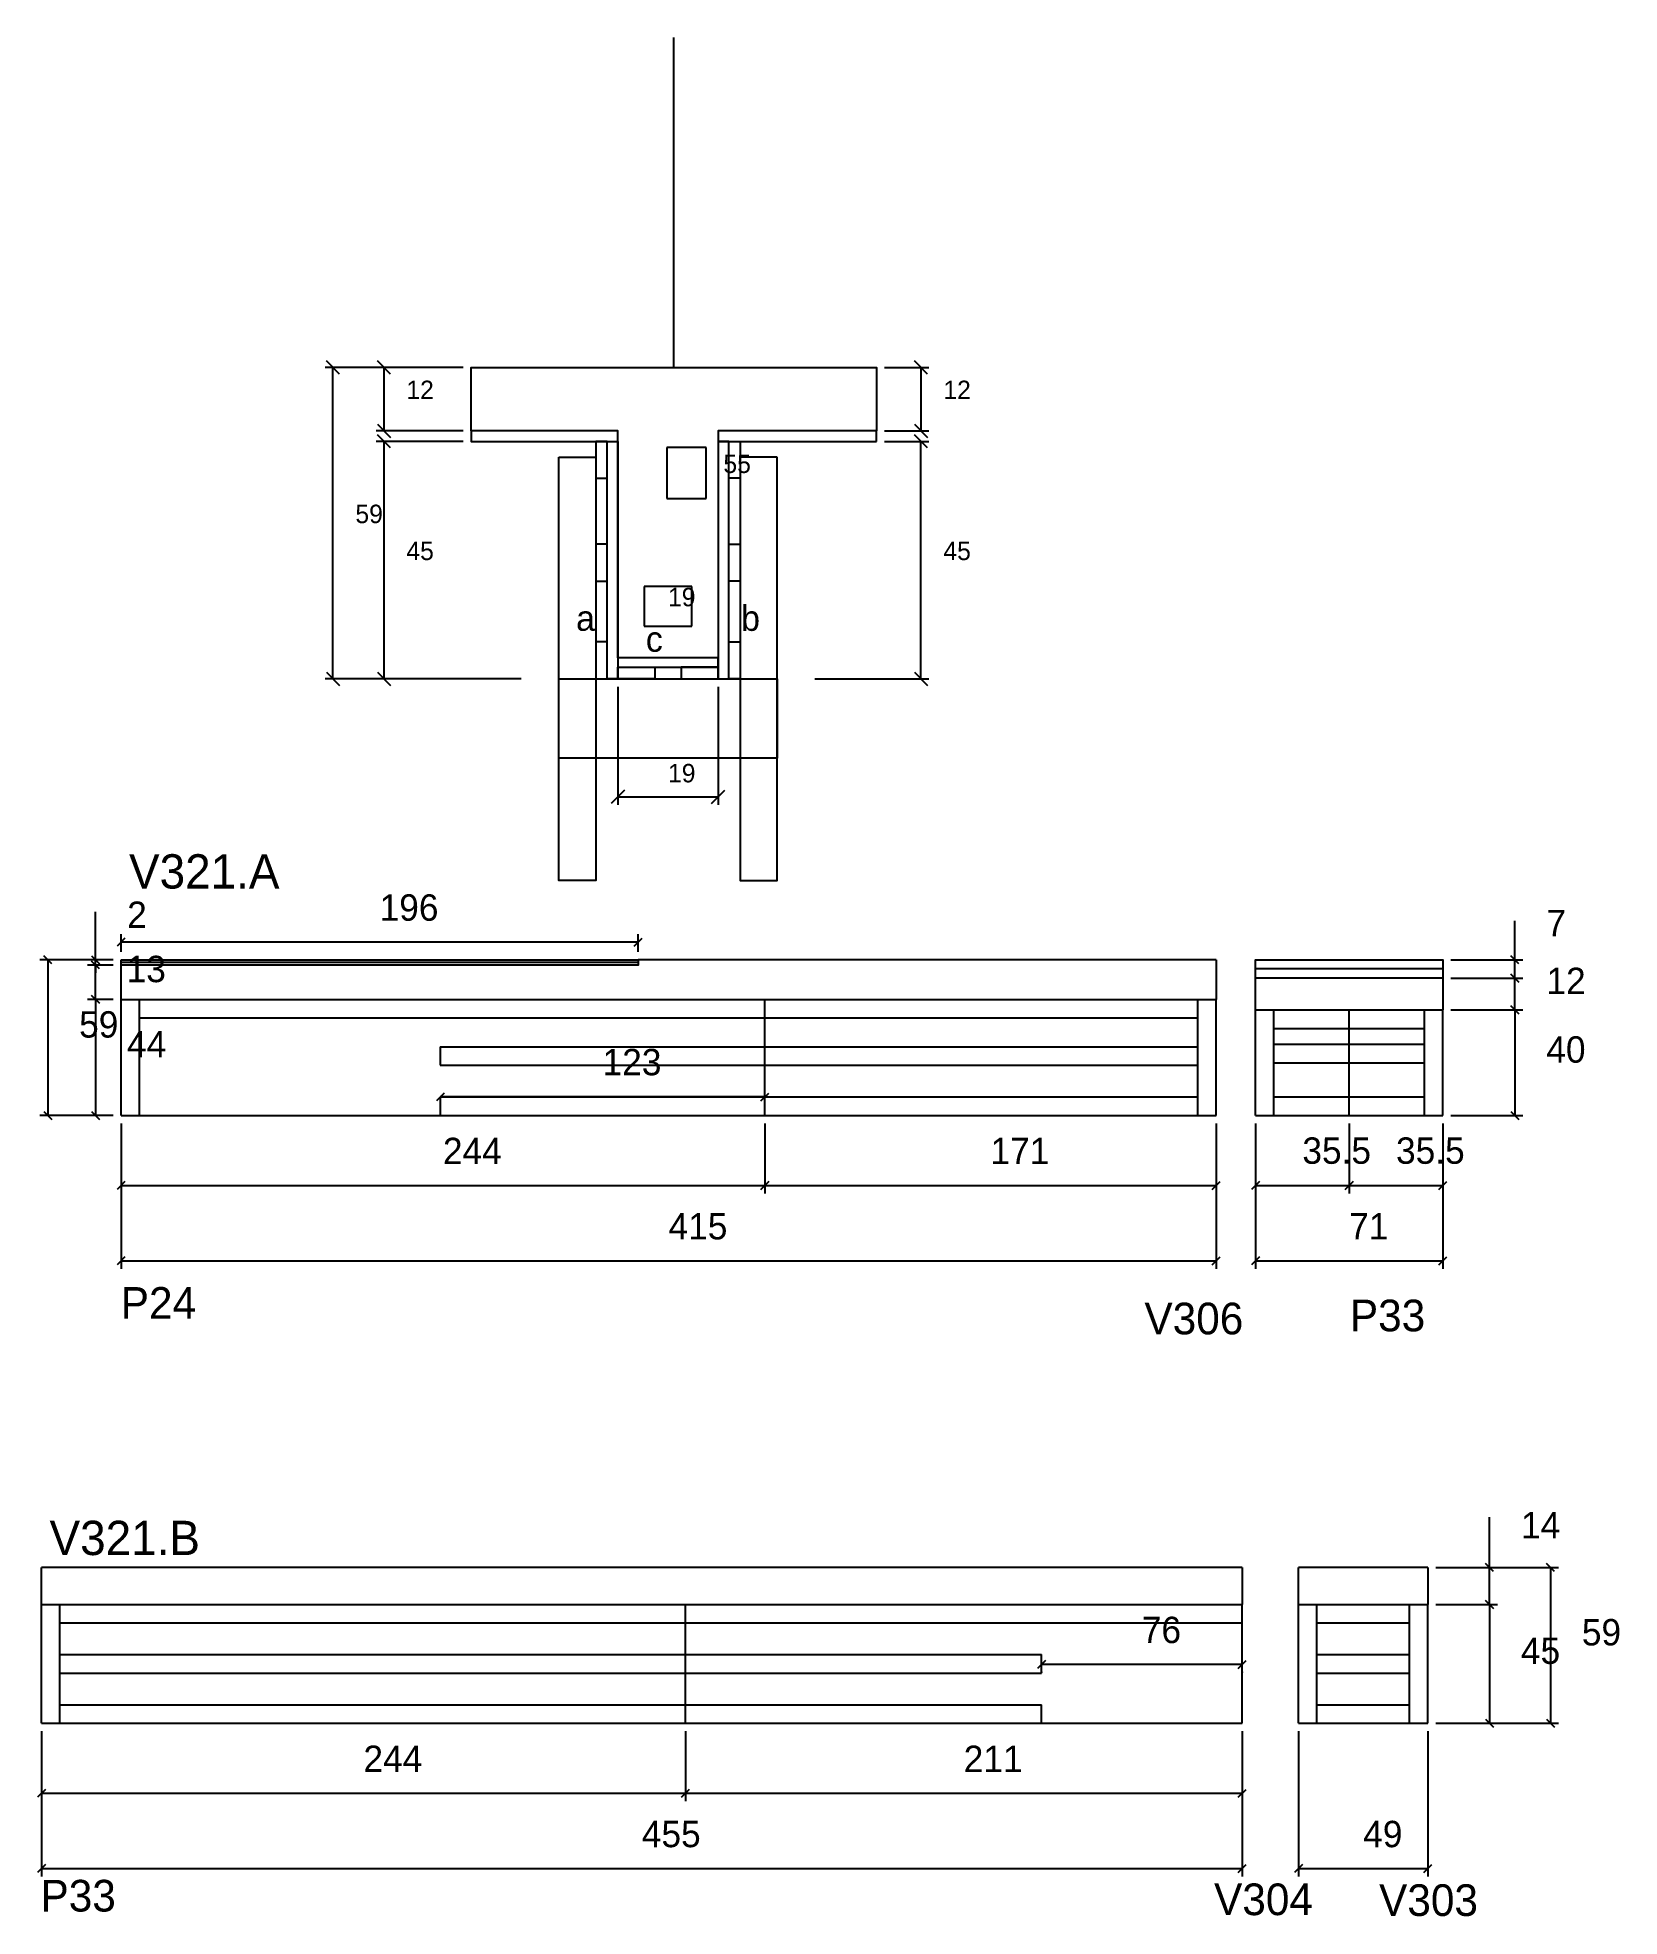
# Model space of a CAD drawing. Header units: metres. Extents: x 6797 to 7397, y 3017 to 3729.
import ezdxf

# ---------------------------------------------------------------- set-up
doc = ezdxf.new("R2010")
doc.units = ezdxf.units.M

msp = doc.modelspace()

# ---------------------------------------------------------------- linework, layer by layer
at = {"layer": 'CONCRETO', "color": 251}
msp.add_lwpolyline([(6961.41, 3579.52), (6961.41, 3603.52), (7115.01, 3603.52), (7115.01, 3579.52), (7055.01, 3579.52), (7055.01, 3493.52), (7017.01, 3493.52), (7017.01, 3579.52), (6961.41, 3579.52)], dxfattribs=at)
at = {"layer": 'COTA', "color": 4}
for p, q in [((6958.41, 3603.52), (6906.03, 3603.52)), ((6909.03, 3485.52), (6909.03, 3603.52)), ((6958.41, 3603.52), (6925.35, 3603.52)), ((6928.35, 3603.52), (6928.35, 3579.52)), ((7118.01, 3603.52), (7134.88, 3603.52)), ((7131.88, 3603.52), (7131.88, 3579.52)), ((6958.41, 3579.52), (6925.35, 3579.52)), ((6958.41, 3575.52), (6925.35, 3575.52)), ((6928.35, 3575.52), (6928.35, 3485.52)), ((7118.01, 3579.52), (7134.88, 3579.52)), ((7118.01, 3575.52), (7134.88, 3575.52)), ((7131.88, 3485.52), (7131.88, 3575.52)), ((6980.41, 3485.52), (6906.03, 3485.52)), ((6980.41, 3485.52), (6925.35, 3485.52)), ((7017.01, 3482.52), (7017.01, 3437.79)), ((7055.01, 3482.52), (7055.01, 3437.79)), ((7091.61, 3485.52), (7134.88, 3485.52)), ((7017.01, 3440.79), (7055.01, 3440.79)), ((6819.04, 3379.07), (6819.04, 3397.18)), ((7356.99, 3379.07), (7356.99, 3393.8)), ((6828.71, 3382.07), (6828.71, 3388.73)), ((7024.71, 3385.73), (6828.71, 3385.73)), ((7024.71, 3382.07), (7024.71, 3388.73)), ((6825.71, 3379.07), (6797.95, 3379.07)), ((6800.95, 3379.07), (6800.95, 3320.07)), ((6825.71, 3379.07), (6816.04, 3379.07)), ((6825.71, 3377.07), (6816.04, 3377.07)), ((6825.71, 3377.07), (6816.04, 3377.07)), ((6819.04, 3377.07), (6819.04, 3379.07)), ((6819.04, 3377.07), (6819.04, 3374.07)), ((6819.04, 3364.07), (6819.04, 3377.07)), ((7332.67, 3379.07), (7359.99, 3379.07)), ((7356.99, 3372.07), (7356.99, 3379.07)), ((7332.67, 3372.07), (7359.99, 3372.07)), ((7332.67, 3372.07), (7359.99, 3372.07)), ((7356.99, 3360.07), (7356.99, 3372.07)), ((6825.71, 3364.07), (6816.04, 3364.07)), ((6825.71, 3364.07), (6816.04, 3364.07)), ((6819.04, 3364.07), (6819.04, 3320.07)), ((7332.67, 3360.07), (7359.99, 3360.07)), ((7332.67, 3360.07), (7359.99, 3360.07)), ((7356.99, 3360.07), (7356.99, 3320.07)), ((7072.71, 3327.07), (6949.71, 3327.07)), ((6825.71, 3320.07), (6797.95, 3320.07)), ((6825.71, 3320.07), (6816.04, 3320.07)), ((7332.67, 3320.07), (7359.99, 3320.07)), ((6828.71, 3317.07), (6828.71, 3262)), ((6828.71, 3317.07), (6828.71, 3290.53)), ((7072.71, 3317.07), (7072.71, 3290.53)), ((7072.71, 3317.07), (7072.71, 3290.53)), ((7243.71, 3317.07), (7243.71, 3262)), ((7243.71, 3317.07), (7243.71, 3290.53)), ((7258.67, 3317.07), (7258.67, 3262)), ((7258.67, 3317.07), (7258.67, 3290.53)), ((7294.17, 3317.07), (7294.17, 3290.53)), ((7294.17, 3317.07), (7294.17, 3290.53)), ((7329.67, 3317.07), (7329.67, 3262)), ((7329.67, 3317.07), (7329.67, 3290.53)), ((6828.71, 3293.53), (7072.71, 3293.53)), ((7072.71, 3293.53), (7243.71, 3293.53)), ((7258.67, 3293.53), (7294.17, 3293.53)), ((7294.17, 3293.53), (7329.67, 3293.53)), ((6828.71, 3265), (7243.71, 3265)), ((7258.67, 3265), (7329.67, 3265)), ((7347.36, 3148.74), (7347.36, 3167.86)), ((7326.98, 3148.74), (7373.49, 3148.74)), ((7326.98, 3148.74), (7350.36, 3148.74)), ((7347.36, 3134.74), (7347.36, 3148.74)), ((7370.49, 3148.74), (7370.49, 3089.74)), ((7326.98, 3134.74), (7350.36, 3134.74)), ((7326.98, 3134.74), (7350.36, 3134.74)), ((7347.36, 3134.74), (7347.36, 3089.74)), ((7253.58, 3112.02), (7177.58, 3112.02)), ((7177.58, 3109.24), (7177.58, 3109.02)), ((7253.58, 3109.24), (7253.58, 3109.02)), ((6798.58, 3086.74), (6798.58, 3031.67)), ((6798.58, 3086.74), (6798.58, 3060.2)), ((7042.58, 3086.74), (7042.58, 3060.2)), ((7042.58, 3086.74), (7042.58, 3060.2)), ((7253.58, 3086.74), (7253.58, 3031.67)), ((7253.58, 3086.74), (7253.58, 3060.2)), ((7274.98, 3086.74), (7274.98, 3031.67)), ((7323.98, 3086.74), (7323.98, 3031.67)), ((7326.98, 3089.74), (7373.49, 3089.74)), ((7326.98, 3089.74), (7350.36, 3089.74)), ((6798.58, 3063.2), (7042.58, 3063.2)), ((7042.58, 3063.2), (7253.58, 3063.2)), ((6798.58, 3034.67), (7253.58, 3034.67)), ((7274.98, 3034.67), (7323.98, 3034.67))]:
    msp.add_line(p, q, dxfattribs=at)
at = {"layer": 'COTA'}
for p, q in [((6830.21, 3387.23), (6827.21, 3384.23)), ((7023.21, 3384.23), (7026.21, 3387.23)), ((6802.45, 3377.57), (6799.45, 3380.57)), ((6817.54, 3380.57), (6820.54, 3377.57)), ((6820.54, 3375.57), (6817.54, 3378.57)), ((6820.54, 3375.57), (6817.54, 3378.57)), ((7358.49, 3377.57), (7355.49, 3380.57)), ((7355.49, 3373.57), (7358.49, 3370.57)), ((7358.49, 3370.57), (7355.49, 3373.57)), ((6820.54, 3362.57), (6817.54, 3365.57)), ((6817.54, 3365.57), (6820.54, 3362.57)), ((7355.49, 3361.57), (7358.49, 3358.57)), ((7358.49, 3358.57), (7355.49, 3361.57)), ((6951.21, 3328.57), (6948.21, 3325.57)), ((7071.21, 3325.57), (7074.21, 3328.57)), ((6799.45, 3321.57), (6802.45, 3318.57)), ((6817.54, 3321.57), (6820.54, 3318.57)), ((7355.49, 3321.57), (7358.49, 3318.57)), ((6830.21, 3295.03), (6827.21, 3292.03)), ((7074.21, 3295.03), (7071.21, 3292.03)), ((7071.21, 3292.03), (7074.21, 3295.03)), ((7242.21, 3292.03), (7245.21, 3295.03)), ((7260.17, 3295.03), (7257.17, 3292.03)), ((7295.67, 3295.03), (7292.67, 3292.03)), ((7292.67, 3292.03), (7295.67, 3295.03)), ((7328.17, 3292.03), (7331.17, 3295.03)), ((6830.21, 3266.5), (6827.21, 3263.5)), ((7242.21, 3263.5), (7245.21, 3266.5)), ((7260.17, 3266.5), (7257.17, 3263.5)), ((7328.17, 3263.5), (7331.17, 3266.5)), ((7348.86, 3147.24), (7345.86, 3150.24)), ((7371.99, 3147.24), (7368.99, 3150.24)), ((7348.86, 3133.24), (7345.86, 3136.24)), ((7345.86, 3136.24), (7348.86, 3133.24)), ((7179.08, 3113.52), (7176.08, 3110.52)), ((7252.08, 3110.52), (7255.08, 3113.52)), ((7345.86, 3091.24), (7348.86, 3088.24)), ((7368.99, 3091.24), (7371.99, 3088.24)), ((6800.08, 3064.7), (6797.08, 3061.7)), ((7044.08, 3064.7), (7041.08, 3061.7)), ((7041.08, 3061.7), (7044.08, 3064.7)), ((7252.08, 3061.7), (7255.08, 3064.7)), ((6800.08, 3036.17), (6797.08, 3033.17)), ((7252.08, 3033.17), (7255.08, 3036.17)), ((7276.48, 3036.17), (7273.48, 3033.17)), ((7322.48, 3033.17), (7325.48, 3036.17))]:
    msp.add_line(p, q, dxfattribs=at)
at = {"layer": 'COTA', "color": 241}
for p, q in [((6828.71, 3364.07), (6828.71, 3377.07)), ((7243.71, 3379.07), (7024.71, 3379.07)), ((7243.71, 3379.07), (7243.71, 3364.07)), ((7329.67, 3372.07), (7258.67, 3372.07)), ((7258.67, 3360.07), (7258.67, 3372.07)), ((7329.67, 3372.07), (7329.67, 3360.07)), ((7253.58, 3148.74), (6798.58, 3148.74)), ((6798.58, 3134.74), (6798.58, 3148.74)), ((7253.58, 3148.74), (7253.58, 3134.74)), ((7323.98, 3148.74), (7274.98, 3148.74)), ((7274.98, 3134.74), (7274.98, 3148.74)), ((7323.98, 3148.74), (7323.98, 3134.74))]:
    msp.add_line(p, q, dxfattribs=at)
at = {"layer": 'COTA'}
for points in [[(6911.53, 3601.02), (6906.53, 3606.02)], [(6930.85, 3601.02), (6925.85, 3606.02)], [(7134.38, 3601.02), (7129.38, 3606.02)], [(6925.85, 3582.02), (6930.85, 3577.02)], [(7129.38, 3582.02), (7134.38, 3577.02)], [(6930.85, 3573.02), (6925.85, 3578.02)], [(7134.38, 3573.02), (7129.38, 3578.02)], [(6906.53, 3488.02), (6911.53, 3483.02)], [(6925.85, 3488.02), (6930.85, 3483.02)], [(7129.38, 3488.02), (7134.38, 3483.02)], [(7019.51, 3443.29), (7014.51, 3438.29)], [(7052.51, 3438.29), (7057.51, 3443.29)]]:
    msp.add_lwpolyline(points, dxfattribs=at)
at = {"layer": 'Cota Seção (2x)', "color": 180}
for p, q in [((7035.51, 3573.19), (7035.51, 3553.85)), ((7050.51, 3573.19), (7035.51, 3573.19)), ((7050.51, 3553.85), (7050.51, 3573.19)), ((7035.51, 3553.85), (7050.51, 3553.85)), ((7027.01, 3520.52), (7027.01, 3505.52)), ((7045.01, 3520.52), (7027.01, 3520.52)), ((7045.01, 3505.52), (7045.01, 3520.52)), ((7027.01, 3505.52), (7045.01, 3505.52))]:
    msp.add_line(p, q, dxfattribs=at)
at = {"layer": 'Madeira', "color": 126}
for points in [[(7008.61, 3561.52), (7013.01, 3561.52), (7013.01, 3575.52), (7008.61, 3575.52), (7008.61, 3561.52)], [(7063.41, 3561.52), (7059.01, 3561.52), (7059.01, 3575.52), (7063.41, 3575.52), (7063.41, 3561.52)], [(7008.61, 3522.52), (7013.01, 3522.52), (7013.01, 3536.52), (7008.61, 3536.52), (7008.61, 3522.52)], [(7063.41, 3522.52), (7059.01, 3522.52), (7059.01, 3536.52), (7063.41, 3536.52), (7063.41, 3522.52)], [(7008.61, 3485.52), (7013.01, 3485.52), (7013.01, 3499.52), (7008.61, 3499.52), (7008.61, 3485.52)], [(7063.41, 3485.52), (7059.01, 3485.52), (7059.01, 3499.52), (7063.41, 3499.52), (7063.41, 3485.52)], [(7017.01, 3485.52), (7017.01, 3489.92), (7031.01, 3489.92), (7031.01, 3485.52), (7017.01, 3485.52)], [(7055.01, 3485.52), (7055.01, 3489.92), (7041.01, 3489.92), (7041.01, 3485.52), (7055.01, 3485.52)]]:
    msp.add_lwpolyline(points, dxfattribs=at)
at = {"layer": 'Painéis', "color": 200}
for p, q in [((6828.71, 3320.07), (6828.71, 3364.07)), ((6828.71, 3364.07), (7243.71, 3364.07)), ((7072.71, 3320.07), (7072.71, 3364.07)), ((7243.71, 3320.07), (7243.71, 3364.07)), ((7258.67, 3320.07), (7258.67, 3360.07)), ((7258.67, 3360.07), (7329.67, 3360.07)), ((7294.17, 3320.07), (7294.17, 3360.07)), ((7329.67, 3320.07), (7329.67, 3360.07)), ((6828.71, 3320.07), (7243.71, 3320.07)), ((7258.67, 3320.07), (7329.67, 3320.07)), ((6798.58, 3089.74), (6798.58, 3134.74)), ((6798.58, 3134.74), (7253.58, 3134.74)), ((7042.58, 3089.74), (7042.58, 3134.74)), ((7253.58, 3089.74), (7253.58, 3134.74)), ((7274.98, 3089.74), (7274.98, 3134.74)), ((7274.98, 3134.74), (7323.98, 3134.74)), ((7323.98, 3089.74), (7323.98, 3134.74)), ((6798.58, 3089.74), (7253.58, 3089.74)), ((7274.98, 3089.74), (7323.98, 3089.74))]:
    msp.add_line(p, q, dxfattribs=at)
for points in [[(7017.01, 3575.52), (7017.01, 3579.52), (6961.41, 3579.52), (6961.41, 3575.52), (7017.01, 3575.52)], [(7013.01, 3575.52), (7017.01, 3575.52), (7017.01, 3485.52), (7013.01, 3485.52), (7013.01, 3575.52)], [(7115.01, 3575.52), (7115.01, 3579.52), (7055.01, 3579.52), (7055.01, 3575.52), (7115.01, 3575.52)], [(7059.01, 3575.52), (7055.01, 3575.52), (7055.01, 3485.52), (7059.01, 3485.52), (7059.01, 3575.52)], [(7055.01, 3489.92), (7055.01, 3493.52), (7017.01, 3493.52), (7017.01, 3489.92), (7055.01, 3489.92)], [(6828.71, 3379.07), (7024.71, 3379.07), (7024.71, 3377.07), (6828.71, 3377.07), (6828.71, 3379.07)], [(7329.67, 3372.07), (7258.67, 3372.07), (7258.67, 3379.07), (7329.67, 3379.07), (7329.67, 3372.07)]]:
    msp.add_lwpolyline(points, dxfattribs=at)
at = {"layer": 'SARR_2.2x7', "color": 40}
for p, q in [((7329.67, 3375.57), (7258.67, 3375.57)), ((6835.66, 3320.07), (6835.66, 3364.07)), ((7236.75, 3320.07), (7236.75, 3364.07)), ((6835.66, 3357.07), (7072.71, 3357.07)), ((7072.71, 3357.07), (7236.75, 3357.07)), ((7265.62, 3320.07), (7265.62, 3360.07)), ((7322.72, 3320.07), (7322.72, 3360.07)), ((7265.62, 3353.07), (7294.17, 3353.07)), ((7265.62, 3347.07), (7294.17, 3347.07)), ((7294.17, 3353.07), (7322.72, 3353.07)), ((7294.17, 3347.07), (7322.72, 3347.07)), ((6949.71, 3346.07), (6949.71, 3339.07)), ((6949.71, 3346.07), (7072.71, 3346.07)), ((7072.71, 3346.07), (7236.75, 3346.07)), ((7265.62, 3340.07), (7294.17, 3340.07)), ((7294.17, 3340.07), (7322.72, 3340.07)), ((6949.71, 3339.07), (7072.71, 3339.07)), ((7072.71, 3339.07), (7236.75, 3339.07)), ((6949.71, 3327.07), (6949.71, 3320.07)), ((6949.71, 3327.07), (7072.71, 3327.07)), ((7072.71, 3327.07), (7236.75, 3327.07)), ((7265.62, 3327.07), (7294.17, 3327.07)), ((7294.17, 3327.07), (7322.72, 3327.07)), ((6805.53, 3089.74), (6805.53, 3134.74)), ((7281.93, 3089.74), (7281.93, 3134.74)), ((7317.02, 3089.74), (7317.02, 3134.74)), ((6805.53, 3127.74), (7042.58, 3127.74)), ((7042.58, 3127.74), (7253.58, 3127.74)), ((7281.93, 3127.74), (7317.02, 3127.74)), ((6805.53, 3115.74), (7042.58, 3115.74)), ((7042.58, 3115.74), (7177.58, 3115.74)), ((7177.58, 3108.74), (7177.58, 3115.74)), ((7281.93, 3115.74), (7317.02, 3115.74)), ((6805.53, 3108.74), (7042.58, 3108.74)), ((7042.58, 3108.74), (7177.58, 3108.74)), ((7281.93, 3108.74), (7317.02, 3108.74)), ((6805.53, 3096.74), (7042.58, 3096.74)), ((7042.58, 3096.74), (7177.58, 3096.74)), ((7177.58, 3089.97), (7177.58, 3096.74)), ((7281.93, 3096.74), (7317.02, 3096.74))]:
    msp.add_line(p, q, dxfattribs=at)
at = {"layer": 'SARR_3.5x7', "color": 81}
for points in [[(6994.61, 3569.52), (7008.61, 3569.52), (7008.61, 3409.04), (6994.61, 3409.04), (6994.61, 3569.52)], [(7077.41, 3569.52), (7063.41, 3569.52), (7063.41, 3409.04), (7077.41, 3409.04), (7077.41, 3569.52)], [(6994.61, 3485.52), (7077.41, 3485.52), (7077.41, 3455.46), (6994.61, 3455.46), (6994.61, 3485.52)]]:
    msp.add_lwpolyline(points, dxfattribs=at)
at = {"layer": 'SARR_EDITAR', "color": 141}
msp.add_line((7024.71, 3378.07), (6828.71, 3378.07), dxfattribs=at)
at = {"layer": 'Texto Seção', "color": 252}
msp.add_line((7038.21, 3603.52), (7038.21, 3728.52), dxfattribs=at)

# ---------------------------------------------------------------- texts
at = {"layer": '5', "color": 5}
for s, p in [('P24', (6828.6, 3243.03)), ('V306', (7216.57, 3237.12)), ('P33', (7294.44, 3238.27)), ('P33', (6798.19, 3018.4)), ('V304', (7242.96, 3017.03)), ('V303', (7305.5, 3016.72))]:
    msp.add_text(s, height=12, dxfattribs=at).set_placement(p)
at = {"layer": 'COTA', "color": 1}
for s, p in [('12', (6936.85, 3591.52)), ('12', (7140.38, 3591.52)), ('59', (6917.53, 3544.52)), ('45', (6936.85, 3530.52)), ('45', (7140.38, 3530.52)), ('19', (7036.01, 3446.29))]:
    msp.add_text(s, height=7, dxfattribs=at).set_placement(p)
at = {"layer": 'COTA', "color": 240}
for s, p in [('196', (6926.71, 3393.86)), ('2', (6831.04, 3391.13)), ('7', (7368.91, 3387.94)), ('13', (6830.82, 3370.57)), ('12', (7368.93, 3366.07)), ('59', (6812.82, 3349.57)), ('44', (6830.96, 3342.07)), ('40', (7368.88, 3340.07)), ('123', (7011.21, 3335.29)), ('244', (6950.71, 3301.61)), ('171', (7158.21, 3301.61)), ('35.5', (7276.42, 3301.75)), ('35.5', (7311.92, 3301.75)), ('415', (7036.21, 3273.1)), ('71', (7294.17, 3273.07)), ('14', (7359.28, 3159.8)), ('76', (7215.58, 3120.12)), ('59', (7382.35, 3119.24)), ('45', (7359.25, 3112.24)), ('244', (6920.58, 3071.28)), ('211', (7148.08, 3071.26)), ('455', (7026.08, 3042.78)), ('49', (7299.48, 3042.77))]:
    msp.add_text(s, height=10, dxfattribs=at).set_placement(p)
at = {"layer": 'Cota Seção (2x)', "color": 1}
for s, p in [('55', (7057.01, 3563.52)), ('19', (7036.01, 3513.02))]:
    msp.add_text(s, height=7, dxfattribs=at).set_placement(p)
at = {"layer": 'detalhes', "color": 4}
for s, p in [('a', (7001.18, 3503.72)), ('b', (7063.72, 3503.71)), ('c', (7027.61, 3495.76))]:
    msp.add_text(s, height=9.6, dxfattribs=at).set_placement(p)
at = {"layer": 'Texto Seção', "color": 7}
for s, p in [('V321.A', (6831.74, 3406.05)), ('V321.B', (6801.61, 3153.48))]:
    msp.add_text(s, height=13, dxfattribs=at).set_placement(p)

doc.saveas('drawing.dxf')
